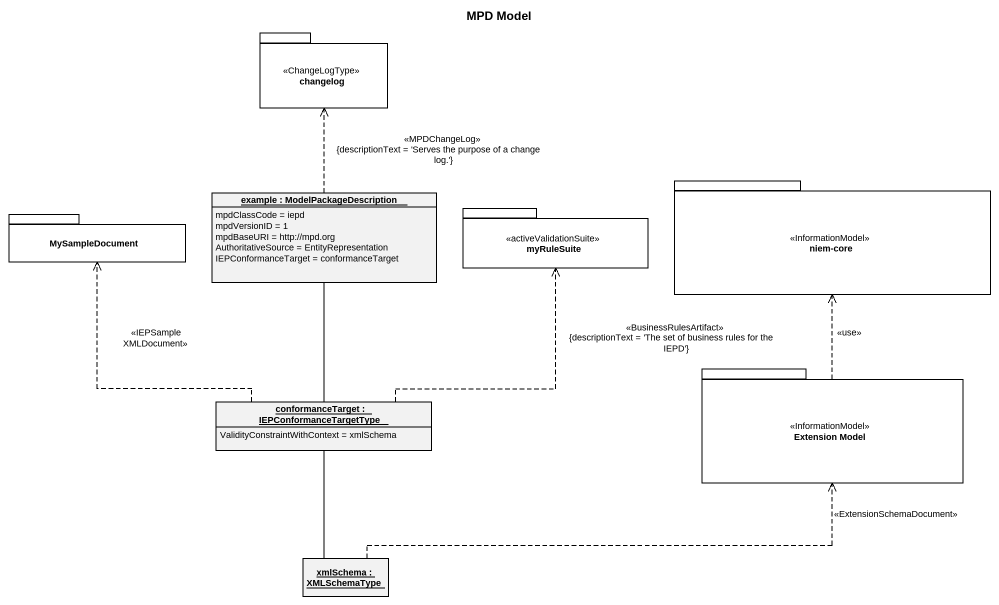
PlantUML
@startuml
title MPD Model
hide circle
hide empty members
package changelog <<ChangeLogType>> {
}
object "example : ModelPackageDescription" as example {
  mpdClassCode = iepd
  mpdVersionID = 1
  mpdBaseURI = http://mpd.org
  AuthoritativeSource = EntityRepresentation
  IEPConformanceTarget = conformanceTarget
}
package "niem-core" as niem_core <<InformationModel>> {
}
package MySampleDocument {
}
package myRuleSuite <<activeValidationSuite>> {
}
package "Extension Model" as Extension_Model <<InformationModel>> {
}
object "conformanceTarget : IEPConformanceTargetType" as conformanceTarget {
  ValidityConstraintWithContext = xmlSchema
}
object "xmlSchema : XMLSchemaType" as xmlSchema
example .up.> changelog : <<MPDChangeLog>>\n{descriptionText = 'Serves the purpose of a change log.'}
Extension_Model .up.> niem_core : <<use>>
conformanceTarget -up- example
conformanceTarget .up.> MySampleDocument : <<IEPSampleXMLDocument>>
conformanceTarget .up.> myRuleSuite : <<BusinessRulesArtifact>>\n{descriptionText = 'The set of business rules for the IEPD'}
xmlSchema .right.> Extension_Model : <<ExtensionSchemaDocument>>
xmlSchema -up- conformanceTarget
@enduml
